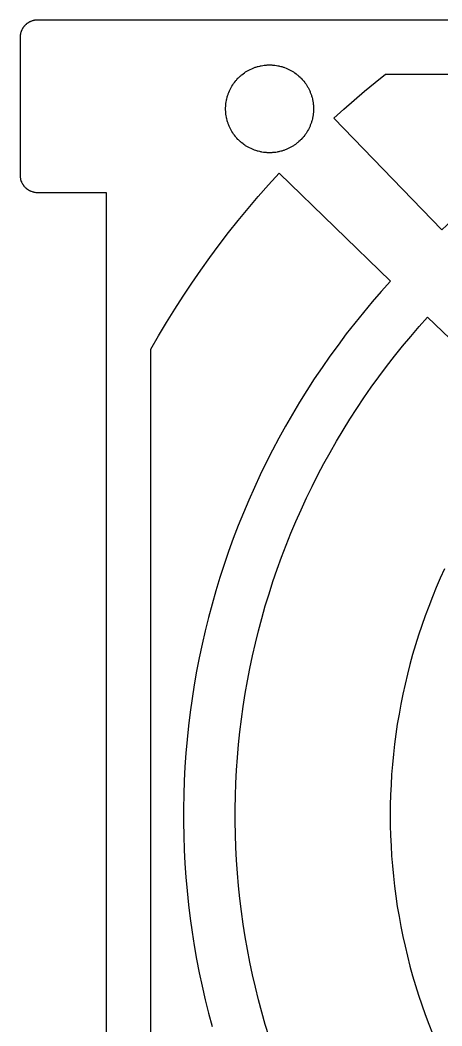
# Model space of a CAD drawing. Header units: metres. Extents: x -5 to 106, y 0 to 92.
# Drawn here: x -5 to 19.5, y 33.9 to 92.3 of the extents above; entities that cross this region are included whole.
import ezdxf

# ---------------------------------------------------------------- set-up
doc = ezdxf.new("R2010")
doc.units = ezdxf.units.M

msp = doc.modelspace()

# ---------------------------------------------------------------- linework, layer by layer
for p, q in [((-4.30859, 92.251), (-4.375, 92.2275)), ((-4.29199, 92.2559), (-4.30859, 92.251)), ((-4.27539, 92.2617), (-4.29199, 92.2559)), ((-4.25879, 92.2656), (-4.27539, 92.2617)), ((-4.24219, 92.2705), (-4.25879, 92.2656)), ((-4.22461, 92.2744), (-4.24219, 92.2705)), ((-4.20801, 92.2783), (-4.22461, 92.2744)), ((-4.19043, 92.2812), (-4.20801, 92.2783)), ((-4.17383, 92.2852), (-4.19043, 92.2812)), ((-4.15625, 92.2881), (-4.17383, 92.2852)), ((-4.13965, 92.29), (-4.15625, 92.2881)), ((-4.12207, 92.293), (-4.13965, 92.29)), ((-4.10449, 92.2949), (-4.12207, 92.293)), ((-4.08691, 92.2959), (-4.10449, 92.2949)), ((-4.06934, 92.2979), (-4.08691, 92.2959)), ((-4.05273, 92.2988), (-4.06934, 92.2979)), ((-4.03516, 92.2998), (-4.05273, 92.2988)), ((104.985, 92.2998), (-4.03516, 92.2998)), ((-4.93359, 91.6582), (-4.93945, 91.6416)), ((-4.92676, 91.6748), (-4.93359, 91.6582)), ((-4.9209, 91.6904), (-4.92676, 91.6748)), ((-4.91309, 91.707), (-4.9209, 91.6904)), ((-4.90625, 91.7227), (-4.91309, 91.707)), ((-4.875, 91.7852), (-4.90625, 91.7227)), ((-4.86621, 91.7998), (-4.875, 91.7852)), ((-4.85742, 91.8154), (-4.86621, 91.7998)), ((-4.84766, 91.8301), (-4.85742, 91.8154)), ((-4.83887, 91.8447), (-4.84766, 91.8301)), ((-4.81934, 91.874), (-4.83887, 91.8447)), ((-4.80859, 91.8877), (-4.81934, 91.874)), ((-4.79883, 91.9014), (-4.80859, 91.8877)), ((-4.78809, 91.916), (-4.79883, 91.9014)), ((-4.77734, 91.9297), (-4.78809, 91.916)), ((-4.76562, 91.9424), (-4.77734, 91.9297)), ((-4.75488, 91.9561), (-4.76562, 91.9424)), ((-4.74316, 91.9688), (-4.75488, 91.9561)), ((-4.73145, 91.9824), (-4.74316, 91.9688)), ((-4.71973, 91.9951), (-4.73145, 91.9824)), ((-4.70703, 92.0068), (-4.71973, 91.9951)), ((-4.69434, 92.0195), (-4.70703, 92.0068)), ((-4.65625, 92.0547), (-4.69434, 92.0195)), ((-4.64258, 92.0664), (-4.65625, 92.0547)), ((-4.58789, 92.1094), (-4.64258, 92.0664)), ((-4.57324, 92.1191), (-4.58789, 92.1094)), ((-4.55957, 92.1289), (-4.57324, 92.1191)), ((-4.53027, 92.1484), (-4.55957, 92.1289)), ((-4.51465, 92.1572), (-4.53027, 92.1484)), ((-4.5, 92.166), (-4.51465, 92.1572)), ((-4.48438, 92.1748), (-4.5, 92.166)), ((-4.46973, 92.1826), (-4.48438, 92.1748)), ((-4.4541, 92.1914), (-4.46973, 92.1826)), ((-4.43848, 92.1992), (-4.4541, 92.1914)), ((-4.42285, 92.2061), (-4.43848, 92.1992)), ((-4.40625, 92.2139), (-4.42285, 92.2061)), ((-4.375, 92.2275), (-4.40625, 92.2139)), ((-4.99902, 91.335), (-5, 91.3174)), ((-5, 91.3174), (-5, 83.2822)), ((-4.99805, 91.3701), (-4.99902, 91.3525)), ((-4.99902, 91.3525), (-4.99902, 91.335)), ((-4.99609, 91.3867), (-4.99805, 91.3701)), ((-4.99023, 91.4395), (-4.99609, 91.3867)), ((-4.9873, 91.4561), (-4.99023, 91.4395)), ((-4.98145, 91.4912), (-4.9873, 91.4561)), ((-4.97852, 91.5078), (-4.98145, 91.4912)), ((-4.97461, 91.5254), (-4.97852, 91.5078)), ((-4.9707, 91.542), (-4.97461, 91.5254)), ((-4.96094, 91.5752), (-4.9707, 91.542)), ((-4.95605, 91.5928), (-4.96094, 91.5752)), ((-4.95117, 91.6094), (-4.95605, 91.5928)), ((-4.94531, 91.626), (-4.95117, 91.6094)), ((-4.93945, 91.6416), (-4.94531, 91.626)), ((8.08594, 89.2891), (8.16211, 89.3359)), ((8.16211, 89.3359), (8.2002, 89.3584)), ((8.2002, 89.3584), (8.23828, 89.3799)), ((8.23828, 89.3799), (8.27832, 89.4014)), ((8.27832, 89.4014), (8.31738, 89.4219)), ((8.31738, 89.4219), (8.35742, 89.4424)), ((8.35742, 89.4424), (8.4375, 89.4795)), ((8.4375, 89.4795), (8.51953, 89.5146)), ((8.51953, 89.5146), (8.56152, 89.5303)), ((8.56152, 89.5303), (8.60254, 89.5459)), ((8.60254, 89.5459), (8.64453, 89.5615)), ((8.64453, 89.5615), (8.68652, 89.5752)), ((8.68652, 89.5752), (8.72949, 89.5889)), ((8.72949, 89.5889), (8.77246, 89.6016)), ((8.77246, 89.6016), (8.81543, 89.6133)), ((8.81543, 89.6133), (8.90137, 89.6348)), ((8.90137, 89.6348), (8.94531, 89.6445)), ((8.94531, 89.6445), (8.98828, 89.6533)), ((8.98828, 89.6533), (9.07617, 89.6689)), ((9.07617, 89.6689), (9.16406, 89.6807)), ((9.16406, 89.6807), (9.20801, 89.6855)), ((9.20801, 89.6855), (9.25293, 89.6904)), ((9.25293, 89.6904), (9.29688, 89.6934)), ((9.29688, 89.6934), (9.3418, 89.6963)), ((9.3418, 89.6963), (9.38574, 89.6982)), ((9.38574, 89.6982), (9.47461, 89.7002)), ((9.47461, 89.7002), (9.56445, 89.6982)), ((9.56445, 89.6982), (9.6084, 89.6963)), ((9.6084, 89.6963), (9.65332, 89.6934)), ((9.65332, 89.6934), (9.69727, 89.6904)), ((9.69727, 89.6904), (9.74121, 89.6855)), ((9.74121, 89.6855), (9.78613, 89.6807)), ((9.78613, 89.6807), (9.87402, 89.6689)), ((9.87402, 89.6689), (9.96191, 89.6533)), ((9.96191, 89.6533), (10.0049, 89.6445)), ((10.0049, 89.6445), (10.0488, 89.6348)), ((10.0488, 89.6348), (10.1348, 89.6133)), ((10.1348, 89.6133), (10.1777, 89.6016)), ((10.1777, 89.6016), (10.2207, 89.5889)), ((10.2207, 89.5889), (10.2627, 89.5752)), ((10.2627, 89.5752), (10.3057, 89.5615)), ((10.3057, 89.5615), (10.3467, 89.5459)), ((10.3467, 89.5459), (10.4307, 89.5146)), ((10.4307, 89.5146), (10.4717, 89.4971)), ((10.4717, 89.4971), (10.5117, 89.4795)), ((10.5117, 89.4795), (10.5527, 89.4609)), ((10.5527, 89.4609), (10.5928, 89.4424)), ((10.5928, 89.4424), (10.6328, 89.4219)), ((10.6328, 89.4219), (10.6719, 89.4014)), ((10.6719, 89.4014), (10.75, 89.3584)), ((10.75, 89.3584), (10.7881, 89.3359)), ((10.7881, 89.3359), (10.8643, 89.2891)), ((7.43848, 88.6846), (7.49316, 88.7549)), ((7.49316, 88.7549), (7.52148, 88.7891)), ((7.52148, 88.7891), (7.55078, 88.8232)), ((7.55078, 88.8232), (7.58008, 88.8564)), ((7.58008, 88.8564), (7.64062, 88.9209)), ((7.64062, 88.9209), (7.67188, 88.9531)), ((7.67188, 88.9531), (7.7041, 88.9844)), ((7.7041, 88.9844), (7.76855, 89.0449)), ((7.76855, 89.0449), (7.80176, 89.0742)), ((7.80176, 89.0742), (7.83594, 89.1035)), ((7.83594, 89.1035), (7.87012, 89.1318)), ((7.87012, 89.1318), (7.94043, 89.1865)), ((7.94043, 89.1865), (8.0127, 89.2393)), ((8.0127, 89.2393), (8.04883, 89.2637)), ((8.04883, 89.2637), (8.08594, 89.2891)), ((10.8643, 89.2891), (10.9014, 89.2637)), ((10.9014, 89.2637), (10.9375, 89.2393)), ((10.9375, 89.2393), (11.0098, 89.1865)), ((11.0098, 89.1865), (11.0801, 89.1318)), ((11.0801, 89.1318), (11.1143, 89.1035)), ((11.1143, 89.1035), (11.1484, 89.0742)), ((11.1484, 89.0742), (11.1816, 89.0449)), ((11.1816, 89.0449), (11.2461, 88.9844)), ((11.2461, 88.9844), (11.2783, 88.9531)), ((11.2783, 88.9531), (11.3096, 88.9209)), ((11.3096, 88.9209), (11.3701, 88.8564)), ((11.3701, 88.8564), (11.3994, 88.8232)), ((11.3994, 88.8232), (11.4287, 88.7891)), ((11.4287, 88.7891), (11.457, 88.7549)), ((11.457, 88.7549), (11.5117, 88.6846)), ((15.5938, 88.6738), (16.208, 89.1709)), ((16.208, 89.1709), (34.1885, 89.1709)), ((7.11035, 88.1055), (7.14551, 88.1875)), ((7.14551, 88.1875), (7.18262, 88.2676)), ((7.18262, 88.2676), (7.20312, 88.3076)), ((7.20312, 88.3076), (7.22363, 88.3467)), ((7.22363, 88.3467), (7.24512, 88.3867)), ((7.24512, 88.3867), (7.2666, 88.4248)), ((7.2666, 88.4248), (7.28906, 88.4629)), ((7.28906, 88.4629), (7.33594, 88.5391)), ((7.33594, 88.5391), (7.36133, 88.5762)), ((7.36133, 88.5762), (7.38574, 88.6123)), ((7.38574, 88.6123), (7.43848, 88.6846)), ((11.5117, 88.6846), (11.5381, 88.6484)), ((11.5381, 88.6484), (11.5889, 88.5762)), ((11.5889, 88.5762), (11.6133, 88.5391)), ((11.6133, 88.5391), (11.6377, 88.501)), ((11.6377, 88.501), (11.6611, 88.4629)), ((11.6611, 88.4629), (11.6836, 88.4248)), ((11.6836, 88.4248), (11.7051, 88.3867)), ((11.7051, 88.3867), (11.7266, 88.3467)), ((11.7266, 88.3467), (11.7471, 88.3076)), ((11.7471, 88.3076), (11.7861, 88.2275)), ((11.7861, 88.2275), (11.8047, 88.1875)), ((11.8047, 88.1875), (11.8223, 88.1465)), ((14.3857, 87.6543), (14.9863, 88.168)), ((14.9863, 88.168), (15.5938, 88.6738)), ((6.95605, 87.5488), (6.97168, 87.6367)), ((6.97168, 87.6367), (6.98047, 87.6797)), ((6.98047, 87.6797), (6.99023, 87.7236)), ((6.99023, 87.7236), (7.01172, 87.8096)), ((7.01172, 87.8096), (7.02344, 87.8525)), ((7.02344, 87.8525), (7.03613, 87.8955)), ((7.03613, 87.8955), (7.0498, 87.9385)), ((7.0498, 87.9385), (7.06348, 87.9805)), ((7.06348, 87.9805), (7.0791, 88.0225)), ((7.0791, 88.0225), (7.09473, 88.0635)), ((7.09473, 88.0635), (7.11035, 88.1055)), ((11.8223, 88.1465), (11.8389, 88.1055)), ((11.8389, 88.1055), (11.8555, 88.0635)), ((11.8555, 88.0635), (11.8711, 88.0225)), ((11.8711, 88.0225), (11.9004, 87.9385)), ((11.9004, 87.9385), (11.9141, 87.8955)), ((11.9141, 87.8955), (11.9258, 87.8525)), ((11.9258, 87.8525), (11.9385, 87.8096)), ((11.9385, 87.8096), (11.96, 87.7236)), ((11.96, 87.7236), (11.9697, 87.6797)), ((11.9697, 87.6797), (11.9785, 87.6367)), ((11.9785, 87.6367), (11.9863, 87.5928)), ((11.9863, 87.5928), (12, 87.5049)), ((13.793, 87.1309), (14.3857, 87.6543)), ((6.9248, 87.1504), (6.92676, 87.2393)), ((6.92676, 87.0605), (6.9248, 87.1504)), ((6.92676, 87.2393), (6.92871, 87.2832)), ((6.92871, 87.0166), (6.92676, 87.0605)), ((6.92871, 87.2832), (6.93164, 87.3281)), ((6.93164, 86.9717), (6.92871, 87.0166)), ((6.93164, 87.3281), (6.93457, 87.3721)), ((6.93457, 87.3721), (6.93945, 87.417)), ((6.93945, 87.417), (6.94434, 87.4609)), ((6.94434, 87.4609), (6.95605, 87.5488)), ((12, 87.5049), (12.0059, 87.4609)), ((12.0059, 87.4609), (12.0107, 87.417)), ((12.0107, 87.417), (12.0156, 87.3721)), ((12.0156, 87.3721), (12.0186, 87.3281)), ((12.0186, 87.3281), (12.0215, 87.2832)), ((12.0215, 87.0166), (12.0186, 86.9717)), ((12.0215, 87.2832), (12.0234, 87.2393)), ((12.0234, 87.0605), (12.0215, 87.0166)), ((12.0234, 87.2393), (12.0254, 87.1504)), ((12.0254, 87.1504), (12.0234, 87.0605)), ((13.208, 86.5996), (13.793, 87.1309)), ((6.93457, 86.9277), (6.93164, 86.9717)), ((6.93945, 86.8838), (6.93457, 86.9277)), ((6.94434, 86.8389), (6.93945, 86.8838)), ((6.95605, 86.751), (6.94434, 86.8389)), ((6.97168, 86.6631), (6.95605, 86.751)), ((6.98047, 86.6201), (6.97168, 86.6631)), ((6.99023, 86.5762), (6.98047, 86.6201)), ((7.01172, 86.4902), (6.99023, 86.5762)), ((7.02344, 86.4473), (7.01172, 86.4902)), ((7.03613, 86.4043), (7.02344, 86.4473)), ((7.0498, 86.3623), (7.03613, 86.4043)), ((11.9141, 86.4043), (11.9004, 86.3623)), ((11.9258, 86.4473), (11.9141, 86.4043)), ((11.9385, 86.4902), (11.9258, 86.4473)), ((11.96, 86.5762), (11.9385, 86.4902)), ((11.9697, 86.6201), (11.96, 86.5762)), ((11.9785, 86.6631), (11.9697, 86.6201)), ((11.9863, 86.707), (11.9785, 86.6631)), ((12, 86.7949), (11.9863, 86.707)), ((12.0059, 86.8389), (12, 86.7949)), ((12.0107, 86.8838), (12.0059, 86.8389)), ((12.0156, 86.9277), (12.0107, 86.8838)), ((12.0186, 86.9717), (12.0156, 86.9277)), ((19.4727, 80.1328), (13.208, 86.5996)), ((7.06348, 86.3193), (7.0498, 86.3623)), ((7.0791, 86.2783), (7.06348, 86.3193)), ((7.11035, 86.1943), (7.0791, 86.2783)), ((7.12793, 86.1533), (7.11035, 86.1943)), ((7.14551, 86.1133), (7.12793, 86.1533)), ((7.16406, 86.0723), (7.14551, 86.1133)), ((7.18262, 86.0322), (7.16406, 86.0723)), ((7.20312, 85.9922), (7.18262, 86.0322)), ((7.22363, 85.9531), (7.20312, 85.9922)), ((7.2666, 85.875), (7.22363, 85.9531)), ((7.28906, 85.8369), (7.2666, 85.875)), ((7.33594, 85.7607), (7.28906, 85.8369)), ((11.6611, 85.8369), (11.6377, 85.7988)), ((11.6836, 85.875), (11.6611, 85.8369)), ((11.7266, 85.9531), (11.6836, 85.875)), ((11.7471, 85.9922), (11.7266, 85.9531)), ((11.7861, 86.0723), (11.7471, 85.9922)), ((11.8047, 86.1133), (11.7861, 86.0723)), ((11.8223, 86.1533), (11.8047, 86.1133)), ((11.8389, 86.1943), (11.8223, 86.1533)), ((11.8555, 86.2363), (11.8389, 86.1943)), ((11.8711, 86.2783), (11.8555, 86.2363)), ((11.8857, 86.3193), (11.8711, 86.2783)), ((11.9004, 86.3623), (11.8857, 86.3193)), ((7.36133, 85.7236), (7.33594, 85.7607)), ((7.38574, 85.6875), (7.36133, 85.7236)), ((7.43848, 85.6152), (7.38574, 85.6875)), ((7.49316, 85.5449), (7.43848, 85.6152)), ((7.52148, 85.5107), (7.49316, 85.5449)), ((7.55078, 85.4766), (7.52148, 85.5107)), ((7.58008, 85.4434), (7.55078, 85.4766)), ((7.64062, 85.3789), (7.58008, 85.4434)), ((7.67188, 85.3467), (7.64062, 85.3789)), ((7.7041, 85.3154), (7.67188, 85.3467)), ((7.76855, 85.2549), (7.7041, 85.3154)), ((7.80176, 85.2256), (7.76855, 85.2549)), ((11.1816, 85.2549), (11.1484, 85.2256)), ((11.2461, 85.3154), (11.1816, 85.2549)), ((11.2783, 85.3467), (11.2461, 85.3154)), ((11.3096, 85.3789), (11.2783, 85.3467)), ((11.3701, 85.4434), (11.3096, 85.3789)), ((11.3994, 85.4766), (11.3701, 85.4434)), ((11.4287, 85.5107), (11.3994, 85.4766)), ((11.457, 85.5449), (11.4287, 85.5107)), ((11.5117, 85.6152), (11.457, 85.5449)), ((11.5381, 85.6514), (11.5117, 85.6152)), ((11.5889, 85.7236), (11.5381, 85.6514)), ((11.6133, 85.7607), (11.5889, 85.7236)), ((11.6377, 85.7988), (11.6133, 85.7607)), ((7.83594, 85.1963), (7.80176, 85.2256)), ((7.87012, 85.168), (7.83594, 85.1963)), ((7.94043, 85.1133), (7.87012, 85.168)), ((7.97656, 85.0869), (7.94043, 85.1133)), ((8.04883, 85.0361), (7.97656, 85.0869)), ((8.08594, 85.0117), (8.04883, 85.0361)), ((8.12402, 84.9873), (8.08594, 85.0117)), ((8.16211, 84.9639), (8.12402, 84.9873)), ((8.2002, 84.9414), (8.16211, 84.9639)), ((8.23828, 84.9199), (8.2002, 84.9414)), ((8.27832, 84.8984), (8.23828, 84.9199)), ((8.31738, 84.8779), (8.27832, 84.8984)), ((8.39746, 84.8389), (8.31738, 84.8779)), ((8.4375, 84.8203), (8.39746, 84.8389)), ((8.47852, 84.8027), (8.4375, 84.8203)), ((8.51953, 84.7861), (8.47852, 84.8027)), ((8.56152, 84.7695), (8.51953, 84.7861)), ((8.60254, 84.7539), (8.56152, 84.7695)), ((8.68652, 84.7246), (8.60254, 84.7539)), ((8.72949, 84.7109), (8.68652, 84.7246)), ((8.77246, 84.6992), (8.72949, 84.7109)), ((8.81543, 84.6865), (8.77246, 84.6992)), ((8.90137, 84.665), (8.81543, 84.6865)), ((8.94531, 84.6553), (8.90137, 84.665)), ((8.98828, 84.6465), (8.94531, 84.6553)), ((10.0049, 84.6553), (9.96191, 84.6465)), ((10.0488, 84.665), (10.0049, 84.6553)), ((10.1348, 84.6865), (10.0488, 84.665)), ((10.1777, 84.6992), (10.1348, 84.6865)), ((10.2207, 84.7109), (10.1777, 84.6992)), ((10.2627, 84.7246), (10.2207, 84.7109)), ((10.3057, 84.7393), (10.2627, 84.7246)), ((10.3467, 84.7539), (10.3057, 84.7393)), ((10.3887, 84.7695), (10.3467, 84.7539)), ((10.4307, 84.7861), (10.3887, 84.7695)), ((10.4717, 84.8027), (10.4307, 84.7861)), ((10.5117, 84.8203), (10.4717, 84.8027)), ((10.5527, 84.8389), (10.5117, 84.8203)), ((10.6328, 84.8779), (10.5527, 84.8389)), ((10.6719, 84.8984), (10.6328, 84.8779)), ((10.75, 84.9414), (10.6719, 84.8984)), ((10.7881, 84.9639), (10.75, 84.9414)), ((10.8262, 84.9873), (10.7881, 84.9639)), ((10.8643, 85.0117), (10.8262, 84.9873)), ((10.9014, 85.0361), (10.8643, 85.0117)), ((10.9736, 85.0869), (10.9014, 85.0361)), ((11.0098, 85.1133), (10.9736, 85.0869)), ((11.0801, 85.168), (11.0098, 85.1133)), ((11.1143, 85.1963), (11.0801, 85.168)), ((11.1484, 85.2256), (11.1143, 85.1963)), ((9.03223, 84.6387), (8.98828, 84.6465)), ((9.12012, 84.625), (9.03223, 84.6387)), ((9.16406, 84.6191), (9.12012, 84.625)), ((9.20801, 84.6143), (9.16406, 84.6191)), ((9.25293, 84.6094), (9.20801, 84.6143)), ((9.29688, 84.6064), (9.25293, 84.6094)), ((9.3418, 84.6035), (9.29688, 84.6064)), ((9.38574, 84.6016), (9.3418, 84.6035)), ((9.47461, 84.5996), (9.38574, 84.6016)), ((9.56445, 84.6016), (9.47461, 84.5996)), ((9.6084, 84.6035), (9.56445, 84.6016)), ((9.65332, 84.6064), (9.6084, 84.6035)), ((9.69727, 84.6094), (9.65332, 84.6064)), ((9.74121, 84.6143), (9.69727, 84.6094)), ((9.78613, 84.6191), (9.74121, 84.6143)), ((9.83008, 84.625), (9.78613, 84.6191)), ((9.91797, 84.6387), (9.83008, 84.625)), ((9.96191, 84.6465), (9.91797, 84.6387)), ((-5, 83.2822), (-4.99902, 83.2646)), ((-4.99902, 83.2646), (-4.99902, 83.248)), ((-4.99902, 83.248), (-4.99805, 83.2305)), ((-4.99805, 83.2305), (-4.99219, 83.1777)), ((-4.99219, 83.1777), (-4.99023, 83.1611)), ((-4.99023, 83.1611), (-4.98438, 83.126)), ((-4.98438, 83.126), (-4.98145, 83.1094)), ((-4.98145, 83.1094), (-4.97852, 83.0918)), ((-4.97852, 83.0918), (-4.97461, 83.0752)), ((-4.97461, 83.0752), (-4.9707, 83.0576)), ((-4.9707, 83.0576), (-4.95117, 82.9912)), ((-4.95117, 82.9912), (-4.93359, 82.9414)), ((-4.93359, 82.9414), (-4.92676, 82.9258)), ((-4.92676, 82.9258), (-4.9209, 82.9092)), ((-4.9209, 82.9092), (-4.91309, 82.8936)), ((9.41699, 82.7461), (10.0254, 83.417)), ((10.0254, 83.417), (16.4922, 77.1523)), ((-4.91309, 82.8936), (-4.90625, 82.877)), ((-4.90625, 82.877), (-4.88281, 82.8301)), ((-4.88281, 82.8301), (-4.875, 82.8154)), ((-4.875, 82.8154), (-4.86621, 82.7998)), ((-4.86621, 82.7998), (-4.85742, 82.7852)), ((-4.85742, 82.7852), (-4.84766, 82.7705)), ((-4.84766, 82.7705), (-4.83887, 82.7549)), ((-4.83887, 82.7549), (-4.8291, 82.7412)), ((-4.8291, 82.7412), (-4.81934, 82.7266)), ((-4.81934, 82.7266), (-4.80859, 82.7119)), ((-4.80859, 82.7119), (-4.79883, 82.6982)), ((-4.79883, 82.6982), (-4.77734, 82.6709)), ((-4.77734, 82.6709), (-4.76562, 82.6572)), ((-4.76562, 82.6572), (-4.75488, 82.6436)), ((-4.75488, 82.6436), (-4.71973, 82.6055)), ((-4.71973, 82.6055), (-4.70703, 82.5928)), ((-4.70703, 82.5928), (-4.69434, 82.5811)), ((-4.69434, 82.5811), (-4.68164, 82.5684)), ((-4.68164, 82.5684), (-4.65625, 82.5449)), ((-4.65625, 82.5449), (-4.64258, 82.5342)), ((-4.64258, 82.5342), (-4.62891, 82.5225)), ((-4.62891, 82.5225), (-4.60156, 82.501)), ((-4.60156, 82.501), (-4.58789, 82.4912)), ((-4.58789, 82.4912), (-4.57324, 82.4805)), ((-4.57324, 82.4805), (-4.55957, 82.4707)), ((-4.55957, 82.4707), (-4.54492, 82.4609)), ((-4.54492, 82.4609), (-4.53027, 82.4521)), ((-4.53027, 82.4521), (-4.51465, 82.4424)), ((-4.51465, 82.4424), (-4.5, 82.4336)), ((-4.5, 82.4336), (-4.48438, 82.4258)), ((-4.48438, 82.4258), (-4.46973, 82.417)), ((-4.46973, 82.417), (-4.42285, 82.3936)), ((-4.42285, 82.3936), (-4.40625, 82.3867)), ((-4.40625, 82.3867), (-4.375, 82.373)), ((-4.375, 82.373), (-4.3584, 82.3662)), ((-4.3584, 82.3662), (-4.30859, 82.3486)), ((-4.30859, 82.3486), (-4.25879, 82.334)), ((-4.25879, 82.334), (-4.24219, 82.3301)), ((-4.24219, 82.3301), (-4.22461, 82.3252)), ((-4.22461, 82.3252), (-4.20801, 82.3223)), ((-4.20801, 82.3223), (-4.19043, 82.3184)), ((-4.19043, 82.3184), (-4.17383, 82.3154)), ((-4.17383, 82.3154), (-4.15625, 82.3125)), ((-4.15625, 82.3125), (-4.13965, 82.3096)), ((8.82031, 82.0654), (9.41699, 82.7461)), ((-4.13965, 82.3096), (-4.08691, 82.3037)), ((-4.08691, 82.3037), (-4.06934, 82.3027)), ((-4.06934, 82.3027), (-4.05273, 82.3018)), ((-4.05273, 82.3018), (-4.01758, 82.2998)), ((-4.01758, 82.2998), (0, 82.2998)), ((0, 82.2998), (0, 10)), ((8.23535, 81.375), (8.82031, 82.0654)), ((7.66113, 80.6748), (8.23535, 81.375)), ((7.09863, 79.9658), (7.66113, 80.6748)), ((20.0605, 80.6602), (19.4727, 80.1328)), ((6.54785, 79.2471), (7.09863, 79.9658)), ((6.00977, 78.5205), (6.54785, 79.2471)), ((5.48242, 77.7842), (6.00977, 78.5205)), ((4.96875, 77.0391), (5.48242, 77.7842)), ((16.4922, 77.1523), (15.958, 76.5566)), ((4.46582, 76.2861), (4.96875, 77.0391)), ((15.958, 76.5566), (15.4336, 75.9512)), ((3.97656, 75.5254), (4.46582, 76.2861)), ((15.4336, 75.9512), (14.9209, 75.3369)), ((3.49902, 74.7559), (3.97656, 75.5254)), ((14.9209, 75.3369), (14.418, 74.7139)), ((3.03516, 73.9785), (3.49902, 74.7559)), ((18.1514, 74.5078), (18.6484, 75.0645)), ((18.6484, 75.0645), (25.1172, 68.7988)), ((14.418, 74.7139), (13.9268, 74.082)), ((17.6641, 73.9424), (18.1514, 74.5078)), ((2.58301, 73.1943), (3.03516, 73.9785)), ((13.9268, 74.082), (13.4463, 73.4424)), ((17.1865, 73.3691), (17.6641, 73.9424)), ((2.58301, 19.1055), (2.58301, 73.1943)), ((13.4463, 73.4424), (12.9766, 72.7939)), ((16.7197, 72.7871), (17.1865, 73.3691)), ((12.9766, 72.7939), (12.5186, 72.1367)), ((16.2617, 72.1973), (16.7197, 72.7871)), ((12.5186, 72.1367), (12.0723, 71.4727)), ((15.8154, 71.6006), (16.2617, 72.1973)), ((12.0723, 71.4727), (11.6377, 70.8008)), ((15.3789, 70.9951), (15.8154, 71.6006)), ((11.6377, 70.8008), (11.2148, 70.1211)), ((14.9531, 70.3818), (15.3789, 70.9951)), ((11.2148, 70.1211), (10.8037, 69.4346)), ((14.5381, 69.7617), (14.9531, 70.3818)), ((14.1338, 69.1348), (14.5381, 69.7617)), ((10.8037, 69.4346), (10.4043, 68.7402)), ((13.7402, 68.501), (14.1338, 69.1348)), ((10.4043, 68.7402), (10.0176, 68.04)), ((13.3584, 67.8604), (13.7402, 68.501)), ((10.0176, 68.04), (9.64258, 67.332)), ((12.9873, 67.2129), (13.3584, 67.8604)), ((9.64258, 67.332), (9.28027, 66.6191)), ((12.627, 66.5596), (12.9873, 67.2129)), ((9.28027, 66.6191), (8.92969, 65.8984)), ((12.2783, 65.8994), (12.627, 66.5596)), ((8.92969, 65.8984), (8.59277, 65.1729)), ((11.9414, 65.2334), (12.2783, 65.8994)), ((8.59277, 65.1729), (8.26758, 64.4414)), ((11.6162, 64.5625), (11.9414, 65.2334)), ((8.26758, 64.4414), (7.95605, 63.7041)), ((11.3027, 63.8848), (11.6162, 64.5625)), ((7.95605, 63.7041), (7.65723, 62.9619)), ((11.001, 63.2031), (11.3027, 63.8848)), ((10.7109, 62.5156), (11.001, 63.2031)), ((7.65723, 62.9619), (7.37109, 62.2139)), ((10.4326, 61.8232), (10.7109, 62.5156)), ((7.37109, 62.2139), (7.09766, 61.4619)), ((7.09766, 61.4619), (6.83789, 60.7041)), ((10.167, 61.126), (10.4326, 61.8232)), ((9.91309, 60.4238), (10.167, 61.126)), ((6.83789, 60.7041), (6.5918, 59.9424)), ((9.67188, 59.7178), (9.91309, 60.4238)), ((19.626, 60.4453), (19.3828, 59.9072)), ((6.5918, 59.9424), (6.3584, 59.1768)), ((9.44238, 59.0078), (9.67188, 59.7178)), ((19.3828, 59.9072), (19.1484, 59.3662)), ((6.3584, 59.1768), (6.1377, 58.4072)), ((9.22559, 58.2939), (9.44238, 59.0078)), ((19.1484, 59.3662), (18.9238, 58.8203)), ((6.1377, 58.4072), (5.93164, 57.6338)), ((18.9238, 58.8203), (18.709, 58.2705)), ((9.02148, 57.5762), (9.22559, 58.2939)), ((18.709, 58.2705), (18.5029, 57.7178)), ((5.93164, 57.6338), (5.73828, 56.8574)), ((8.8291, 56.8555), (9.02148, 57.5762)), ((18.5029, 57.7178), (18.3076, 57.1611)), ((5.73828, 56.8574), (5.55859, 56.0771)), ((8.64941, 56.1309), (8.8291, 56.8555)), ((18.3076, 57.1611), (18.1211, 56.6006)), ((5.55859, 56.0771), (5.39258, 55.2939)), ((8.48242, 55.4043), (8.64941, 56.1309)), ((18.1211, 56.6006), (17.9443, 56.0381)), ((17.7773, 55.4717), (17.6211, 54.9023)), ((17.9443, 56.0381), (17.7773, 55.4717)), ((5.39258, 55.2939), (5.24121, 54.5078)), ((8.32812, 54.6738), (8.48242, 55.4043)), ((17.6211, 54.9023), (17.4736, 54.3311)), ((5.24121, 54.5078), (5.10254, 53.7197)), ((8.18652, 53.9414), (8.32812, 54.6738)), ((17.4736, 54.3311), (17.3369, 53.7568)), ((5.10254, 53.7197), (4.97754, 52.9297)), ((8.05762, 53.2061), (8.18652, 53.9414)), ((17.3369, 53.7568), (17.21, 53.1807)), ((7.94141, 52.4697), (8.05762, 53.2061)), ((17.21, 53.1807), (17.0928, 52.6025)), ((4.97754, 52.9297), (4.86621, 52.1367)), ((17.0928, 52.6025), (16.9863, 52.0225)), ((4.86621, 52.1367), (4.76855, 51.3418)), ((7.83887, 51.7305), (7.94141, 52.4697)), ((16.9863, 52.0225), (16.8887, 51.4395)), ((7.74805, 50.9902), (7.83887, 51.7305)), ((16.8887, 51.4395), (16.8027, 50.8564)), ((4.76855, 51.3418), (4.68555, 50.5459)), ((7.6709, 50.248), (7.74805, 50.9902)), ((16.8027, 50.8564), (16.7256, 50.2705)), ((4.68555, 50.5459), (4.61621, 49.748)), ((7.60645, 49.5039), (7.6709, 50.248)), ((16.7256, 50.2705), (16.6592, 49.6846)), ((4.61621, 49.748), (4.56055, 48.9502)), ((16.6592, 49.6846), (16.6025, 49.0967)), ((7.55469, 48.7598), (7.60645, 49.5039)), ((16.6025, 49.0967), (16.5566, 48.5088)), ((4.56055, 48.9502), (4.51855, 48.1504)), ((7.51562, 48.0146), (7.55469, 48.7598)), ((16.5566, 48.5088), (16.5215, 47.9199)), ((4.51855, 48.1504), (4.49023, 47.3506)), ((7.48926, 47.2695), (7.51562, 48.0146)), ((16.5215, 47.9199), (16.4951, 47.3301)), ((4.49023, 47.3506), (4.47656, 46.5498)), ((16.4951, 47.3301), (16.4805, 46.7402)), ((7.47656, 46.5234), (7.48926, 47.2695)), ((16.4805, 46.7402), (16.4746, 46.1504)), ((4.47656, 46.5498), (4.47656, 45.75)), ((7.47656, 45.7773), (7.47656, 46.5234)), ((16.4746, 46.1504), (16.4805, 45.5596)), ((4.47656, 45.75), (4.49023, 44.9492)), ((7.48926, 45.0312), (7.47656, 45.7773)), ((16.4805, 45.5596), (16.4951, 44.9697)), ((7.51562, 44.2852), (7.48926, 45.0312)), ((16.4951, 44.9697), (16.5215, 44.3799)), ((4.49023, 44.9492), (4.51855, 44.1494)), ((16.5215, 44.3799), (16.5566, 43.791)), ((4.51855, 44.1494), (4.56055, 43.3496)), ((7.55469, 43.54), (7.51562, 44.2852)), ((16.5566, 43.791), (16.6025, 43.2031)), ((4.56055, 43.3496), (4.61621, 42.5518)), ((7.60645, 42.7959), (7.55469, 43.54)), ((16.6025, 43.2031), (16.6592, 42.6152)), ((7.6709, 42.0527), (7.60645, 42.7959)), ((16.6592, 42.6152), (16.7256, 42.0293)), ((4.61621, 42.5518), (4.68555, 41.7539)), ((7.74805, 41.3105), (7.6709, 42.0527)), ((4.68555, 41.7539), (4.76855, 40.958)), ((16.7256, 42.0293), (16.8027, 41.4443)), ((4.76855, 40.958), (4.86621, 40.1631)), ((7.83887, 40.5693), (7.74805, 41.3105)), ((16.8027, 41.4443), (16.8887, 40.8604)), ((7.94141, 39.8311), (7.83887, 40.5693)), ((16.8887, 40.8604), (16.9863, 40.2783)), ((4.86621, 40.1631), (4.97754, 39.3711)), ((8.05762, 39.0938), (7.94141, 39.8311)), ((16.9863, 40.2783), (17.0928, 39.6973)), ((17.0928, 39.6973), (17.21, 39.1191)), ((4.97754, 39.3711), (5.10254, 38.5801)), ((17.21, 39.1191), (17.3369, 38.543)), ((5.10254, 38.5801), (5.24121, 37.792)), ((8.18652, 38.3584), (8.05762, 39.0938)), ((17.3369, 38.543), (17.4736, 37.9688)), ((8.32812, 37.626), (8.18652, 38.3584)), ((17.4736, 37.9688), (17.6211, 37.3975)), ((5.24121, 37.792), (5.39258, 37.0059)), ((8.48242, 36.8955), (8.32812, 37.626)), ((17.6211, 37.3975), (17.7773, 36.8281)), ((5.39258, 37.0059), (5.55859, 36.2227)), ((8.64941, 36.1689), (8.48242, 36.8955)), ((17.7773, 36.8281), (17.9443, 36.2627)), ((5.55859, 36.2227), (5.73828, 35.4424)), ((17.9443, 36.2627), (18.1211, 35.6992)), ((8.8291, 35.4443), (8.64941, 36.1689)), ((18.1211, 35.6992), (18.3076, 35.1396)), ((5.73828, 35.4424), (5.93164, 34.666)), ((9.02148, 34.7236), (8.8291, 35.4443)), ((18.3076, 35.1396), (18.5029, 34.583)), ((5.93164, 34.666), (6.1377, 33.8926)), ((9.22559, 34.0059), (9.02148, 34.7236)), ((18.5029, 34.583), (18.709, 34.0293)), ((9.44238, 33.292), (9.22559, 34.0059)), ((18.709, 34.0293), (18.9238, 33.4795))]:
    msp.add_line(p, q)

doc.saveas('drawing.dxf')
